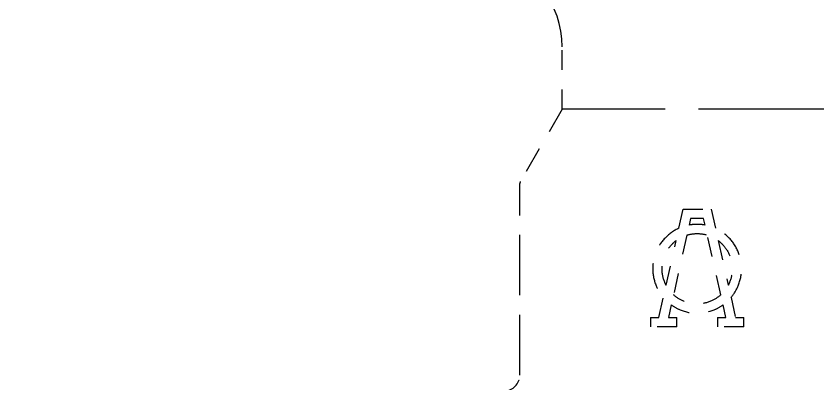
# Model space of a CAD drawing. Header units: inches. Extents: x 20 to 536, y 8 to 344.
# Drawn here: x 265.276 to 269.362, y 233.359 to 235.232 of the extents above; entities that cross this region are included whole.
import ezdxf

# ---------------------------------------------------------------- set-up
doc = ezdxf.new("R2010")
doc.units = ezdxf.units.IN
doc.header["$LTSCALE"] = 16
doc.header["$MEASUREMENT"] = 0
doc.linetypes.add('DASHED', pattern=[0.2067, 0.1654, -0.0413])
for name, color, linetype, lineweight in [('Dimension (ANSI)', 7, 'Continuous', 25), ('Hatch', 7, 'Continuous', 18), ('Hidden', 7, 'DASHED', 18), ('Visible', 7, 'Continuous', 18)]:
    doc.layers.add(name, color=color, linetype=linetype, lineweight=lineweight)
doc.styles.add('MEMCOR Medium', font='arial.ttf')
doc.dimstyles.new('Default (ANSI)', dxfattribs={"dimscale": 16, "dimtxt": 0.15, "dimasz": 0.098425, "dimexe": 0.125, "dimexo": 0.0625, "dimgap": 0.031496, "dimtad": 0, "dimtih": 1, "dimtoh": 1, "dimdec": 4, "dimrnd": 1e-08, "dimzin": 3, "dimdsep": 46, "dimlunit": 5, "dimtxsty": 'MEMCOR Medium', "dimcen": 0.09, "dimdle": 0.393701, "dimclrd": 256, "dimclre": 256, "dimclrt": 256, "dimadec": 0, "dimazin": 1, "dimtfac": 0.8, "dimtofl": 0, "dimtmove": 0, "dimatfit": 3, "dimfxl": 1, "dimfrac": 1, "dimtolj": 1, "dimtzin": 4, "dimlwd": -1, "dimlwe": -1, "dimarcsym": 0})

# ---------------------------------------------------------------- blocks, each defined once
blk = doc.blocks.new('*D29')
at = {"layer": 'Defpoints', "color": 0, "transparency": 16777216}
for p in [(285.9362, 262.3008), (217.1842, 251.6403), (245.9588, 222.8658)]:
    blk.add_point(p, dxfattribs=at)
at = {"layer": 'Dimension (ANSI)', "transparency": 16777216}
for p, q in [((285.2291, 263.0079), (255.4762, 292.7608)), ((255.7769, 290.233), (241.5479, 276.0041)), ((218.2977, 252.7539), (232.5267, 266.9828)), ((245.2517, 223.5729), (215.77, 253.0546))]:
    blk.add_line(p, q, dxfattribs=at)
for points in [[(255.5913, 290.4186), (255.9625, 290.0474), (256.8904, 291.3466)], [(218.1122, 252.9395), (218.4833, 252.5683), (217.1842, 251.6403)]]:
    blk.add_solid(points, dxfattribs=at)
at = {"layer": 'Dimension (ANSI)', "transparency": 16777216, "char_height": 2.4, "attachment_point": 5, "style": 'MEMCOR Medium'}
for s, insert in [('\\A1; 56{\\H0.8x;\\S1#8;} in', (237.0373, 273.9621)), ('\\A1;[1426.3 mm]', (237.0373, 269.4515))]:
    blk.add_mtext(s, dxfattribs=dict(at, insert=insert))

msp = doc.modelspace()

# ---------------------------------------------------------------- hatches: boundary and pattern name
at = {"layer": 'Hatch'}
h = msp.add_hatch(dxfattribs=at)
h.set_pattern_fill('ANSI31', color=256, scale=16, style=0)
edge = h.paths.add_edge_path()
edge.add_spline(control_points=[(292.75363, 239.96513), (292.78557, 239.93385), (292.81742, 239.90247), (292.88101, 239.83947), (292.91274, 239.80784), (292.94437, 239.77612)], knot_values=[-0.6820759, -0.6820759, -0.6820759, -0.6820759, -0.3413737, -0.3413737, 0, 0, 0, 0], degree=3, periodic=0)
edge.add_line((292.94437, 239.77612), (293.00437, 239.77612))
edge.add_ellipse((268.75466, 239.77612), major_axis=(0, 24.24971), ratio=1, start_angle=270, end_angle=307.897761)
edge.add_ellipse((268.75466, 239.77612), major_axis=(-14.89549, 19.13564), ratio=1, start_angle=270, end_angle=270.590688)
edge.add_ellipse((268.75466, 239.77612), major_axis=(-15.09197, 18.98106), ratio=1, start_angle=270, end_angle=283.023092)
edge.add_ellipse((268.75466, 239.77612), major_axis=(-18.98106, 15.09197), ratio=1, start_angle=270, end_angle=270.590688)
edge.add_ellipse((268.75466, 239.77612), major_axis=(-19.13564, 14.89549), ratio=1, start_angle=270, end_angle=345.795532)
edge.add_ellipse((268.75466, 239.77612), major_axis=(-19.13564, -14.89549), ratio=1, start_angle=270, end_angle=270.590688)
edge.add_ellipse((268.75466, 239.77612), major_axis=(-18.98106, -15.09197), ratio=1, start_angle=270, end_angle=283.023092)
edge.add_ellipse((268.75466, 239.77612), major_axis=(-18.98106, 15.09197), ratio=1, start_angle=0, end_angle=0.590688)
edge.add_ellipse((268.75466, 239.77612), major_axis=(-14.89549, -19.13564), ratio=1, start_angle=270, end_angle=345.795532)
edge.add_ellipse((268.75466, 239.77612), major_axis=(14.89549, -19.13564), ratio=1, start_angle=270, end_angle=270.590688)
edge.add_ellipse((268.75466, 239.77612), major_axis=(15.09197, -18.98106), ratio=1, start_angle=270, end_angle=283.023092)
edge.add_ellipse((268.75466, 239.77612), major_axis=(18.98106, -15.09197), ratio=1, start_angle=270, end_angle=270.590688)
edge.add_ellipse((268.75466, 239.77612), major_axis=(19.13564, -14.89549), ratio=1, start_angle=270, end_angle=288.02411)
edge.add_ellipse((268.75466, 239.77612), major_axis=(22.8055, -8.24362), ratio=1, start_angle=270, end_angle=270.611404)
edge.add_line((260.75487, 216.88394), (260.75487, 217.14894))
edge.add_ellipse((268.75466, 239.77612), major_axis=(-22.62718, 7.9998), ratio=1, start_angle=199.922205, end_angle=450, ccw=False)

# ---------------------------------------------------------------- linework, layer by layer
at = {"layer": 'Hidden', "ltscale": 0.037693}
msp.add_line((268.06569, 234.75747), (268.06569, 235.07494), dxfattribs=at)
at = {"layer": 'Hidden', "ltscale": 0.050826}
msp.add_line((268.06569, 234.75747), (267.85179, 234.38698), dxfattribs=at)
at = {"layer": 'Hidden', "ltscale": 0.257568}
msp.add_line((269.44364, 234.75747), (268.06569, 234.75747), dxfattribs=at)
at = {"layer": 'Hidden', "ltscale": 0.116441}
msp.add_line((267.84915, 233.39816), (267.84915, 234.37714), dxfattribs=at)
at = {"layer": 'Hidden', "ltscale": 0.011815}
for p, q in [((268.6614, 234.14857), (268.6834, 234.2462)), ((268.82592, 234.2462), (268.84792, 234.14857))]:
    msp.add_line(p, q, dxfattribs=at)
at = {"layer": 'Hidden', "ltscale": 0.016883}
msp.add_line((268.6834, 234.2462), (268.82592, 234.2462), dxfattribs=at)
at = {"layer": 'Hidden', "ltscale": 0.004002}
for p, q in [((268.7215, 234.19856), (268.71393, 234.16495)), ((268.7954, 234.16495), (268.78783, 234.19856))]:
    msp.add_line(p, q, dxfattribs=at)
at = {"layer": 'Hidden', "ltscale": 0.007797}
msp.add_line((268.78783, 234.19856), (268.7215, 234.19856), dxfattribs=at)
at = {"layer": 'Hidden', "ltscale": 0.037059}
for p, q in [((268.70236, 234.1136), (268.63375, 233.80916)), ((268.87558, 233.80916), (268.80697, 234.1136))]:
    msp.add_line(p, q, dxfattribs=at)
at = {"layer": 'Hidden', "ltscale": 0.027699}
for p, q in [((268.59592, 233.85801), (268.64724, 234.0857)), ((268.86209, 234.0857), (268.91341, 233.85801))]:
    msp.add_line(p, q, dxfattribs=at)
at = {"layer": 'Hidden', "ltscale": 0.012323}
for p, q in [((268.55884, 233.69344), (268.58175, 233.79514)), ((268.92757, 233.79514), (268.95049, 233.69344))]:
    msp.add_line(p, q, dxfattribs=at)
at = {"layer": 'Hidden', "ltscale": 0.007761}
for p, q in [((268.62218, 233.75782), (268.60767, 233.69344)), ((268.90166, 233.69344), (268.88715, 233.75782))]:
    msp.add_line(p, q, dxfattribs=at)
at = {"layer": 'Hidden', "ltscale": 0.005088}
for p, q in [((268.51648, 233.69344), (268.55884, 233.69344)), ((268.95049, 233.69344), (268.99285, 233.69344))]:
    msp.add_line(p, q, dxfattribs=at)
at = {"layer": 'Hidden', "ltscale": 0.005571}
for p, q in [((268.51648, 233.69344), (268.51648, 233.6458)), ((268.65033, 233.6458), (268.65033, 233.69344)), ((268.85899, 233.69344), (268.85899, 233.6458)), ((268.99285, 233.6458), (268.99285, 233.69344))]:
    msp.add_line(p, q, dxfattribs=at)
at = {"layer": 'Hidden', "ltscale": 0.005027}
for p, q in [((268.60767, 233.69344), (268.65033, 233.69344)), ((268.85899, 233.69344), (268.90166, 233.69344))]:
    msp.add_line(p, q, dxfattribs=at)
at = {"layer": 'Hidden', "ltscale": 0.016131}
for p, q in [((268.65033, 233.6458), (268.51648, 233.6458)), ((268.99285, 233.6458), (268.85899, 233.6458))]:
    msp.add_line(p, q, dxfattribs=at)
at = {"layer": 'Hidden', "ltscale": 0.074622}
msp.add_arc((267.59325, 235.07494), 0.47244, 0, 76.12306, dxfattribs=at)
at = {"layer": 'Hidden', "ltscale": 0.001127}
msp.add_arc((267.86884, 234.37714), 0.01969, 150, 180, dxfattribs=at)
at = {"layer": 'Hidden', "ltscale": 0.014624}
msp.add_arc((267.77041, 233.39816), 0.07874, 270, 0, dxfattribs=at)
at = {"layer": 'Hidden', "ltscale": 0.050064}
for points, knots in [([(268.6614, 234.14857), (268.63596, 234.13709), (268.61286, 234.12076), (268.57424, 234.08215), (268.55681, 234.05673), (268.53363, 234.00089), (268.52789, 233.97047), (268.52789, 233.94186), (268.52789, 233.91326), (268.53363, 233.88284), (268.55432, 233.833), (268.56697, 233.81257), (268.58175, 233.79514)], [-0.6372582, -0.6372582, -0.6372582, -0.6372582, -0.4358884, -0.4358884, -0.2179442, -0.2179442, 0, 0, 0, 0.2179442, 0.2179442, 0.3890717, 0.3890717, 0.3890717, 0.3890717]), ([(268.92757, 233.79514), (268.94236, 233.81257), (268.95501, 233.833), (268.9757, 233.88284), (268.98144, 233.91326), (268.98144, 233.97047), (268.9757, 234.00089), (268.95252, 234.05673), (268.93509, 234.08215), (268.89647, 234.12076), (268.87337, 234.13709), (268.84792, 234.14857)], [1.3543698, 1.3543698, 1.3543698, 1.3543698, 1.5254972, 1.5254972, 1.7434414, 1.7434414, 1.9613856, 1.9613856, 2.1793298, 2.1793298, 2.3806997, 2.3806997, 2.3806997, 2.3806997])]:
    msp.add_open_spline(points, degree=3, knots=knots, dxfattribs=at)
at = {"layer": 'Hidden', "ltscale": 0.009655}
msp.add_open_spline([(268.7954, 234.16495), (268.78172, 234.16745), (268.76799, 234.16864), (268.74134, 234.16864), (268.72761, 234.16745), (268.71393, 234.16495)], degree=3, knots=[2.51362974, 2.51362974, 2.51362974, 2.51362974, 2.61516216, 2.61516216, 2.71669458, 2.71669458, 2.71669458, 2.71669458], dxfattribs=at)
at = {"layer": 'Hidden', "ltscale": 0.012543}
msp.add_open_spline([(268.70236, 234.1136), (268.71963, 234.11886), (268.73758, 234.12139), (268.77175, 234.12139), (268.7897, 234.11886), (268.80697, 234.1136)], degree=3, knots=[0.55874209, 0.55874209, 0.55874209, 0.55874209, 0.68895788, 0.68895788, 0.81917367, 0.81917367, 0.81917367, 0.81917367], dxfattribs=at)
at = {"layer": 'Hidden', "ltscale": 0.030211}
for points, knots in [([(268.59592, 233.85801), (268.59333, 233.86291), (268.59097, 233.86795), (268.57967, 233.89519), (268.57514, 233.91926), (268.57514, 233.94186), (268.57514, 233.96447), (268.57967, 233.98854), (268.598, 234.03275), (268.61181, 234.0529), (268.63368, 234.07477), (268.64021, 234.08046), (268.64724, 234.0857)], [-0.21225529, -0.21225529, -0.21225529, -0.21225529, -0.17224373, -0.17224373, 0, 0, 0, 0.17224373, 0.17224373, 0.34448746, 0.34448746, 0.40900707, 0.40900707, 0.40900707, 0.40900707]), ([(268.86209, 234.0857), (268.86912, 234.08046), (268.87565, 234.07477), (268.89752, 234.0529), (268.91132, 234.03275), (268.92966, 233.98854), (268.93419, 233.96447), (268.93419, 233.91926), (268.92966, 233.89519), (268.91836, 233.86795), (268.91599, 233.86291), (268.91341, 233.85801)], [0.96890869, 0.96890869, 0.96890869, 0.96890869, 1.0334283, 1.0334283, 1.20567203, 1.20567203, 1.37791576, 1.37791576, 1.55015949, 1.55015949, 1.59017105, 1.59017105, 1.59017105, 1.59017105])]:
    msp.add_open_spline(points, degree=3, knots=knots, dxfattribs=at)
at = {"layer": 'Hidden', "ltscale": 0.031552}
msp.add_open_spline([(268.87558, 233.80916), (268.86077, 233.79566), (268.84284, 233.78408), (268.80134, 233.76687), (268.77727, 233.76234), (268.73206, 233.76234), (268.70799, 233.76687), (268.66648, 233.78408), (268.64856, 233.79566), (268.63375, 233.80916)], degree=3, knots=[1.74350929, 1.74350929, 1.74350929, 1.74350929, 1.89463843, 1.89463843, 2.06687364, 2.06687364, 2.23910885, 2.23910885, 2.39023799, 2.39023799, 2.39023799, 2.39023799], dxfattribs=at)
at = {"layer": 'Hidden', "ltscale": 0.03368}
msp.add_open_spline([(268.62218, 233.75782), (268.63613, 233.74778), (268.65152, 233.73915), (268.69564, 233.72083), (268.72607, 233.71509), (268.78326, 233.71509), (268.81369, 233.72083), (268.8578, 233.73915), (268.8732, 233.74778), (268.88715, 233.75782)], degree=3, knots=[0.52738661, 0.52738661, 0.52738661, 0.52738661, 0.65380456, 0.65380456, 0.87172072, 0.87172072, 1.08963688, 1.08963688, 1.21605483, 1.21605483, 1.21605483, 1.21605483], dxfattribs=at)
at = {"layer": 'Visible'}
for radius, start, end in [(24.24971, 0.000005, 250.737749), (23.99971, 0.451252, 250.529047), (23.74971, 0.451252, 253.742219), (23.69, 285.755029, 254.244971)]:
    msp.add_arc((268.75466, 239.77612), radius, start, end, dxfattribs=at)

# ---------------------------------------------------------------- dimensions: what is measured, and where the dimension line sits
at = {"layer": 'Dimension (ANSI)'}
dim = msp.add_linear_dim(base=(217.18419, 251.64034), p1=(285.93623, 262.3008), p2=(245.95877, 222.86576), angle=225, text=' <> in\\X[1426.3 mm]', dimstyle='Default (ANSI)', override={"dimgap": 0.031496, "dimdec": 4, "dimpost": '', "dimtol": 0, "dimlim": 0, "dimtp": 0, "dimtm": 0, "dimtdec": 2, "dimatfit": 1}, dxfattribs=at)
dim.commit()
dim.dimension.update_dxf_attribs({"geometry": '*D29', "text_midpoint": (237.03732, 271.49346), "dimtype": 160})

doc.saveas('drawing.dxf')
